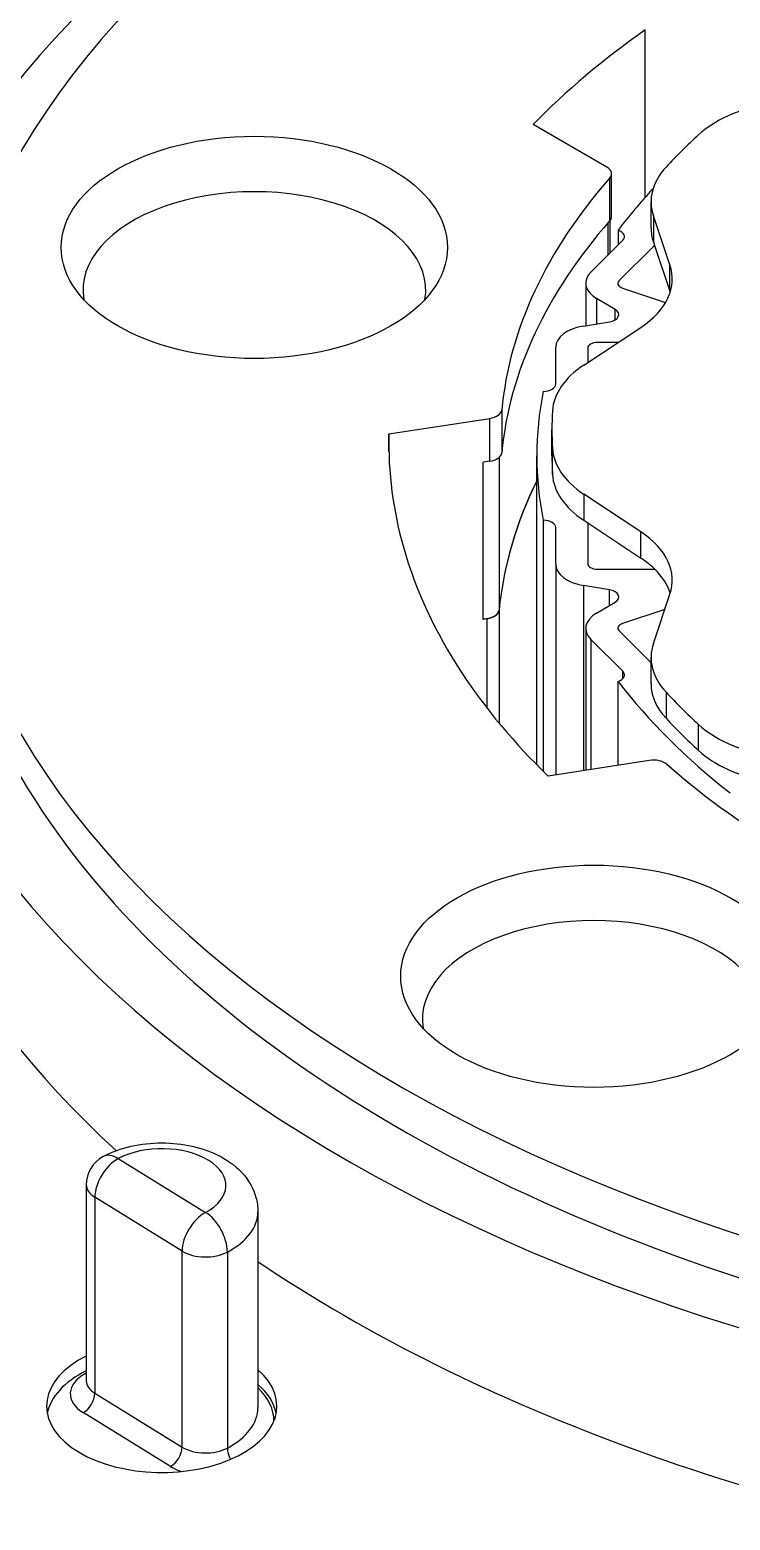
# Model space of a CAD drawing. Header units: millimetres. Extents: x 0 to 7722, y 0 to 5460.
# Drawn here: x 4768.97 to 4779.92, y 3635.74 to 3659.05 of the extents above; entities that cross this region are included whole.
import ezdxf

# ---------------------------------------------------------------- set-up
doc = ezdxf.new("R2010")
doc.units = ezdxf.units.MM
doc.header["$LTSCALE"] = 5
doc.layers.get('0').update_dxf_attribs({"linetype": 'CONTINUOUS'})

# ---------------------------------------------------------------- blocks, each defined once
blk = doc.blocks.new('RWFWFWEWEFWEFWEF')
for p, q in [((268.09, 22.172), (268.09, 24.792)), ((267.491, 22.645), (266.336, 23.31)), ((267.538, 21.807), (267.538, 22.478)), ((267.565, 21.872), (267.565, 22.543)), ((268.18, 21.692), (268.18, 22.101)), ((267.508, 21.27), (267.508, 21.773)), ((267.535, 21.804), (267.535, 21.297)), ((268.476, 21.113), (268.217, 21.881)), ((268.217, 21.881), (268.217, 21.473)), ((267.239, 21.002), (267.739, 21.5)), ((267.668, 21.657), (267.668, 21.429)), ((268.217, 21.473), (268.235, 21.419)), ((268.235, 21.419), (267.682, 20.868)), ((268.235, 21.419), (267.682, 20.868)), ((268.235, 21.419), (268.476, 20.704)), ((268.476, 20.704), (268.476, 21.113)), ((267.159, 20.83), (267.159, 20.163)), ((267.62, 20.415), (267.328, 20.59)), ((267.328, 20.59), (267.328, 20.191)), ((267.737, 20.75), (268.409, 20.527)), ((267.737, 20.75), (268.409, 20.527)), ((267.62, 20.255), (267.62, 20.415)), ((267.127, 20.158), (267.531, 20.225)), ((267.13, 19.546), (268.022, 20.137)), ((266.692, 19.251), (266.692, 19.826)), ((267.666, 19.901), (267.342, 19.901)), ((267.666, 19.901), (267.342, 19.901)), ((267.192, 19.815), (267.192, 19.587)), ((267.192, 19.815), (267.192, 19.587)), ((264.084, 18.469), (265.662, 18.713)), ((265.662, 18.042), (265.662, 18.713)), ((265.847, 18.844), (265.847, 18.173)), ((264.084, 18.196), (264.084, 18.469)), ((266.632, 18.128), (266.632, 18.537)), ((266.641, 17.836), (266.641, 18.244)), ((265.662, 18.042), (265.556, 18.026)), ((265.556, 15.569), (265.556, 18.026)), ((265.806, 18.102), (265.806, 15.714)), ((266.395, 13.295), (266.395, 18.128)), ((268.022, 16.936), (267.13, 17.527)), ((267.13, 17.527), (267.13, 17.119)), ((266.494, 17.12), (266.494, 13.195)), ((267.13, 17.119), (267.192, 17.077)), ((267.192, 17.077), (267.192, 16.441)), ((267.192, 17.077), (268.022, 16.528)), ((267.192, 17.077), (267.192, 16.441)), ((266.692, 16.43), (266.692, 17.005)), ((268.022, 16.528), (268.022, 16.936)), ((266.692, 16.43), (266.692, 13.136)), ((267.342, 16.355), (268.238, 16.355)), ((267.342, 16.355), (268.238, 16.355)), ((267.531, 16.031), (267.127, 16.098)), ((267.127, 16.098), (267.127, 13.203)), ((267.531, 15.788), (267.531, 16.031)), ((268.217, 15.192), (268.476, 15.961)), ((265.806, 15.71), (265.806, 13.944)), ((267.328, 15.666), (267.62, 15.84)), ((268.396, 15.725), (267.737, 15.506)), ((268.396, 15.725), (267.737, 15.506)), ((265.621, 15.579), (265.556, 15.569)), ((265.621, 14.175), (265.621, 15.579)), ((267.159, 15.426), (267.159, 13.208)), ((267.739, 14.756), (267.239, 15.254)), ((267.239, 15.254), (267.239, 13.221)), ((267.682, 15.388), (268.18, 14.891)), ((267.682, 15.388), (268.18, 14.891)), ((268.18, 14.564), (268.18, 14.972)), ((267.739, 14.64), (267.739, 14.756)), ((267.668, 13.287), (267.668, 14.599)), ((268.415, 14.43), (268.415, 14.021)), ((268.923, 13.515), (268.923, 13.924)), ((268.152, 13.362), (266.573, 13.118)), ((259.854, 7.132), (261.218, 6.29)), ((259.354, 6.723), (259.354, 3.657)), ((260.853, 5.685), (259.489, 6.527)), ((259.489, 6.527), (259.489, 3.461)), ((262.036, 6.302), (262.036, 3.236)), ((260.853, 2.619), (260.853, 5.685)), ((261.559, 5.67), (261.559, 2.604)), ((259.489, 3.461), (260.853, 2.619)), ((260.67, 2.316), (259.306, 3.158))]:
    blk.add_line(p, q)
blk.add_arc((259.854, 6.723), 0.5, 118.2358, 180)
for centre, major_axis, ratio, start_param, end_param in [((320.4, -9.82), (100.13, 0), 0.575862, 2.140208, 2.502368), ((320.4, -15.623), (-100.13, 0), 0.575862, 5.2818, 5.643961), ((320.4, -16.032), (-99.63, 0), 0.575862, 5.2818, 5.643961), ((320.4, -16.032), (-99.441, 0), 0.575862, 5.2818, 5.643961), ((281.782, 17.662), (-25.94, 0), 0.575862, 5.147118, 7.822221), ((281.782, 18.332), (-24.75, 0), 0.575862, 5.169563, 7.961888), ((262.913, 15.934), (-29.077, 0), 0.575862, 5.643961, 8.423393), ((281.782, 18.332), (17.7, 0), 0.575862, 2.455226, 2.631405), ((270.621, 22.541), (-2, 0), 0.575862, 5.044002, 5.726065), ((281.782, 18.537), (-15.15, 0), 0.575862, 5.726065, 5.793108), ((267.315, 22.543), (0.25, 0), 0.575862, 5.815244, 7.068583), ((270.18, 22.101), (-2, 0), 0.575862, 5.793108, 6.475172), ((281.782, 18.332), (-15.96, 0), 0.575862, 5.815244, 6.227528), ((261.981, 20.717), (2.678, 0), 0.575862, 6.190144, 9.517819), ((281.782, 18.128), (15.388, 0), 0.575862, 2.650725, 2.731969), ((281.782, 17.662), (-15.96, 0), 0.575862, 5.815244, 6.227528), ((267.315, 21.872), (0.25, 0), 0.575862, 5.815244, 6.283185), ((270.18, 21.692), (-2, 0), 0.575862, 0, 0.191986), ((267.566, 21.558), (0.2, 0), 0.575862, 5.759587, 7.3187), ((267.759, 20.83), (-0.6, 0), 0.575862, 5.759587, 7.05113), ((266.513, 20.893), (2, 0), 0.575862, 5.5676, 6.475172), ((267.812, 20.825), (-0.15, 0), 0.575862, 5.759587, 7.330383), ((267.812, 20.825), (-0.15, 0), 0.575862, 5.759587, 7.330383), ((266.513, 20.484), (2, 0), 0.575862, 0.178407, 0.191986), ((267.476, 20.335), (0.2, 0), 0.575862, 4.991642, 7.05113), ((267.292, 19.826), (-0.6, 0), 0.575862, 4.991642, 6.283185), ((267.342, 19.815), (-0.15, 0), 0.575862, 4.712389, 6.283185), ((267.342, 19.815), (-0.15, 0), 0.575862, 4.712389, 6.283185), ((268.639, 18.791), (-2, 0), 0.575862, 5.5676, 6.249664), ((281.782, 18.128), (-15.387, 0), 0.575862, 6.16921, 6.397161), ((266.492, 19.251), (0.2, 0), 0.575862, 4.724072, 6.283185), ((265.597, 18.852), (0.25, 0), 0.575862, 4.974188, 6.227528), ((281.782, 18.537), (-15.15, 0), 0.575862, 6.249664, 6.316706), ((281.782, 18.332), (-17.7, 0), 0.575862, 6.269774, 6.445953), ((268.639, 18.283), (-2, 0), 0.575862, 0.033521, 0.715585), ((265.597, 18.181), (0.25, 0), 0.575862, 4.974188, 6.227528), ((281.782, 18.128), (-15.15, 0), 0.575862, 0, 0.033521), ((281.782, 15.209), (-16, 0), 0.575862, 6.005596, 6.228337), ((281.782, 15.205), (-16, 0), 0.575862, 6.005596, 6.228337), ((268.639, 17.874), (-2, 0), 0.575862, 0.033521, 0.715585), ((281.782, 17.662), (-24.75, 0), 0.575862, 0, 1.606785), ((266.492, 17.005), (0.2, 0), 0.575862, 0, 1.559114), ((266.513, 16.181), (2, 0), 0.575862, 6.091199, 6.99877), ((281.782, 18.332), (-17.7, 0), 0.575862, 0.162768, 0.360831), ((267.292, 16.43), (-0.6, 0), 0.575862, 0, 1.291544), ((267.342, 16.441), (-0.15, 0), 0.575862, 0, 1.570796), ((267.342, 16.441), (-0.15, 0), 0.575862, 0, 1.570796), ((266.513, 15.772), (2, 0), 0.575862, 0.530901, 0.715585), ((266.513, 15.772), (2, 0), 0.575862, 0.178407, 0.530901), ((267.476, 15.92), (0.2, 0), 0.575862, 5.51524, 7.574729), ((265.556, 15.722), (0.25, 0), 0.575862, 4.712389, 6.228337), ((265.556, 15.718), (0.25, 0), 0.575862, 4.974188, 6.228337), ((267.759, 15.426), (-0.6, 0), 0.575862, 5.51524, 6.806784), ((267.812, 15.431), (-0.15, 0), 0.575862, 5.235988, 6.806784), ((267.812, 15.431), (-0.15, 0), 0.575862, 5.235988, 6.806784), ((281.782, 15.209), (-25.94, 0), 0.575862, 0, 0.56145), ((270.18, 14.972), (-2, 0), 0.575862, 6.091199, 6.773263), ((281.782, 18.332), (-17.7, 0), 0.575862, 0.360831, 0.53701), ((267.566, 14.698), (0.2, 0), 0.575862, 5.24767, 6.806784), ((281.782, 18.128), (-15.387, 0), 0.575862, 0.409623, 0.637574), ((270.18, 14.564), (-2, 0), 0.575862, 0, 0.490078), ((281.782, 18.537), (15.15, 0), 0.575862, 3.63167, 3.698713), ((281.782, 18.128), (15.15, 0), 0.575862, 3.63167, 3.698713), ((270.621, 14.533), (2, 0), 0.575862, 3.698713, 4.380776), ((268.216, 13.223), (-0.25, 0), 0.575862, 3.720848, 4.974188), ((281.782, 18.332), (15.96, 0), 0.575862, 3.720848, 4.133133), ((270.621, 14.124), (-2, 0), 0.575862, 0.55712, 1.239184), ((267.286, 9.314), (2.678, 0), 0.575862, 6.190144, 9.517819), ((260.536, 6.711), (1, 0), 0.575862, 5.462881, 8.604473), ((259.854, 6.723), (-0.263, -0.425), 0.597916, 3.943132, 5.513928), ((259.854, 6.723), (-0.237, 0.441), 0.557566, 5.516574, 6.283185), ((259.854, 6.723), (-0.5, 0), 0.575862, 0, 0.750492), ((260.536, 6.302), (1.5, 0), 0.575862, 5.462881, 6.283185), ((261.218, 5.881), (-0.263, -0.425), 0.597916, 3.943132, 5.513928), ((261.218, 5.881), (-0.237, 0.441), 0.557566, 3.945778, 5.516574), ((261.218, 5.881), (-0.5, 0), 0.575862, 0.750492, 2.321288), ((281.782, 15.209), (25.94, 0), 0.575862, 3.84721, 4.456107), ((260.533, 3.259), (-1.8, 0), 0.575862, 5.426724, 10.007653), ((260.533, 3.03), (-1.8, 0), 0.575862, 5.426724, 6.172539), ((259.854, 3.453), (-0.75, 0), 0.575862, 5.462881, 7.033677), ((260.536, 3.032), (1.75, 0), 0.575862, 2.312341, 2.321288), ((259.343, 3.973), (-0.118, 0.22), 0.557566, 2.374982, 2.442474), ((259.854, 3.657), (-0.5, 0), 0.575862, 0, 0.750492), ((260.533, 3.03), (1.8, 0), 0.575862, 0.110646, 0.582875), ((260.536, 3.032), (1.75, 0), 0.575862, 6.274669, 6.824285), ((259.306, 3.363), (0.131, 0.213), 0.597916, 3.943132, 5.513928), ((260.536, 3.236), (1.5, 0), 0.575862, 5.462881, 6.283185), ((260.67, 2.521), (0.131, 0.213), 0.597916, 3.943132, 5.513928), ((261.218, 2.815), (-0.5, 0), 0.575862, 0.750492, 2.321288), ((261.73, 2.499), (0.118, -0.22), 0.557566, 3.945778, 4.734697), ((261.218, 2.611), (-0.75, 0), 0.575862, 0.750492, 1.041796)]:
    blk.add_ellipse(centre, major_axis=major_axis, ratio=ratio, start_param=start_param, end_param=end_param)
for centre in [(261.981, 21.388), (267.286, 9.985)]:
    blk.add_ellipse(centre, major_axis=(3.018, 0), ratio=0.575862)
blk.add_open_spline([(259.618, 7.164), (259.754, 7.237), (259.901, 7.289), (260.211, 7.36), (260.373, 7.378), (260.695, 7.378), (260.856, 7.361), (261.166, 7.291), (261.316, 7.238), (261.591, 7.091), (261.717, 6.997), (261.902, 6.775), (261.969, 6.658), (262.026, 6.454), (262.036, 6.378), (262.036, 6.302)], degree=3, knots=[4.747296, 4.747296, 4.747296, 4.747296, 5.11904, 5.11904, 5.496975, 5.496975, 5.870343, 5.870343, 6.248167, 6.248167, 6.619921, 6.619921, 6.910595, 6.910595, 7.068583, 7.068583, 7.068583, 7.068583])
blk.add_open_spline([(259.354, 3.657), (259.354, 3.657), (259.354, 3.657), (259.354, 3.657)], degree=3)

msp = doc.modelspace()

# ---------------------------------------------------------------- block references
msp.add_blockref('RWFWFWEWEFWEFWEF', (4510.5, 3634.26))

doc.saveas('drawing.dxf')
